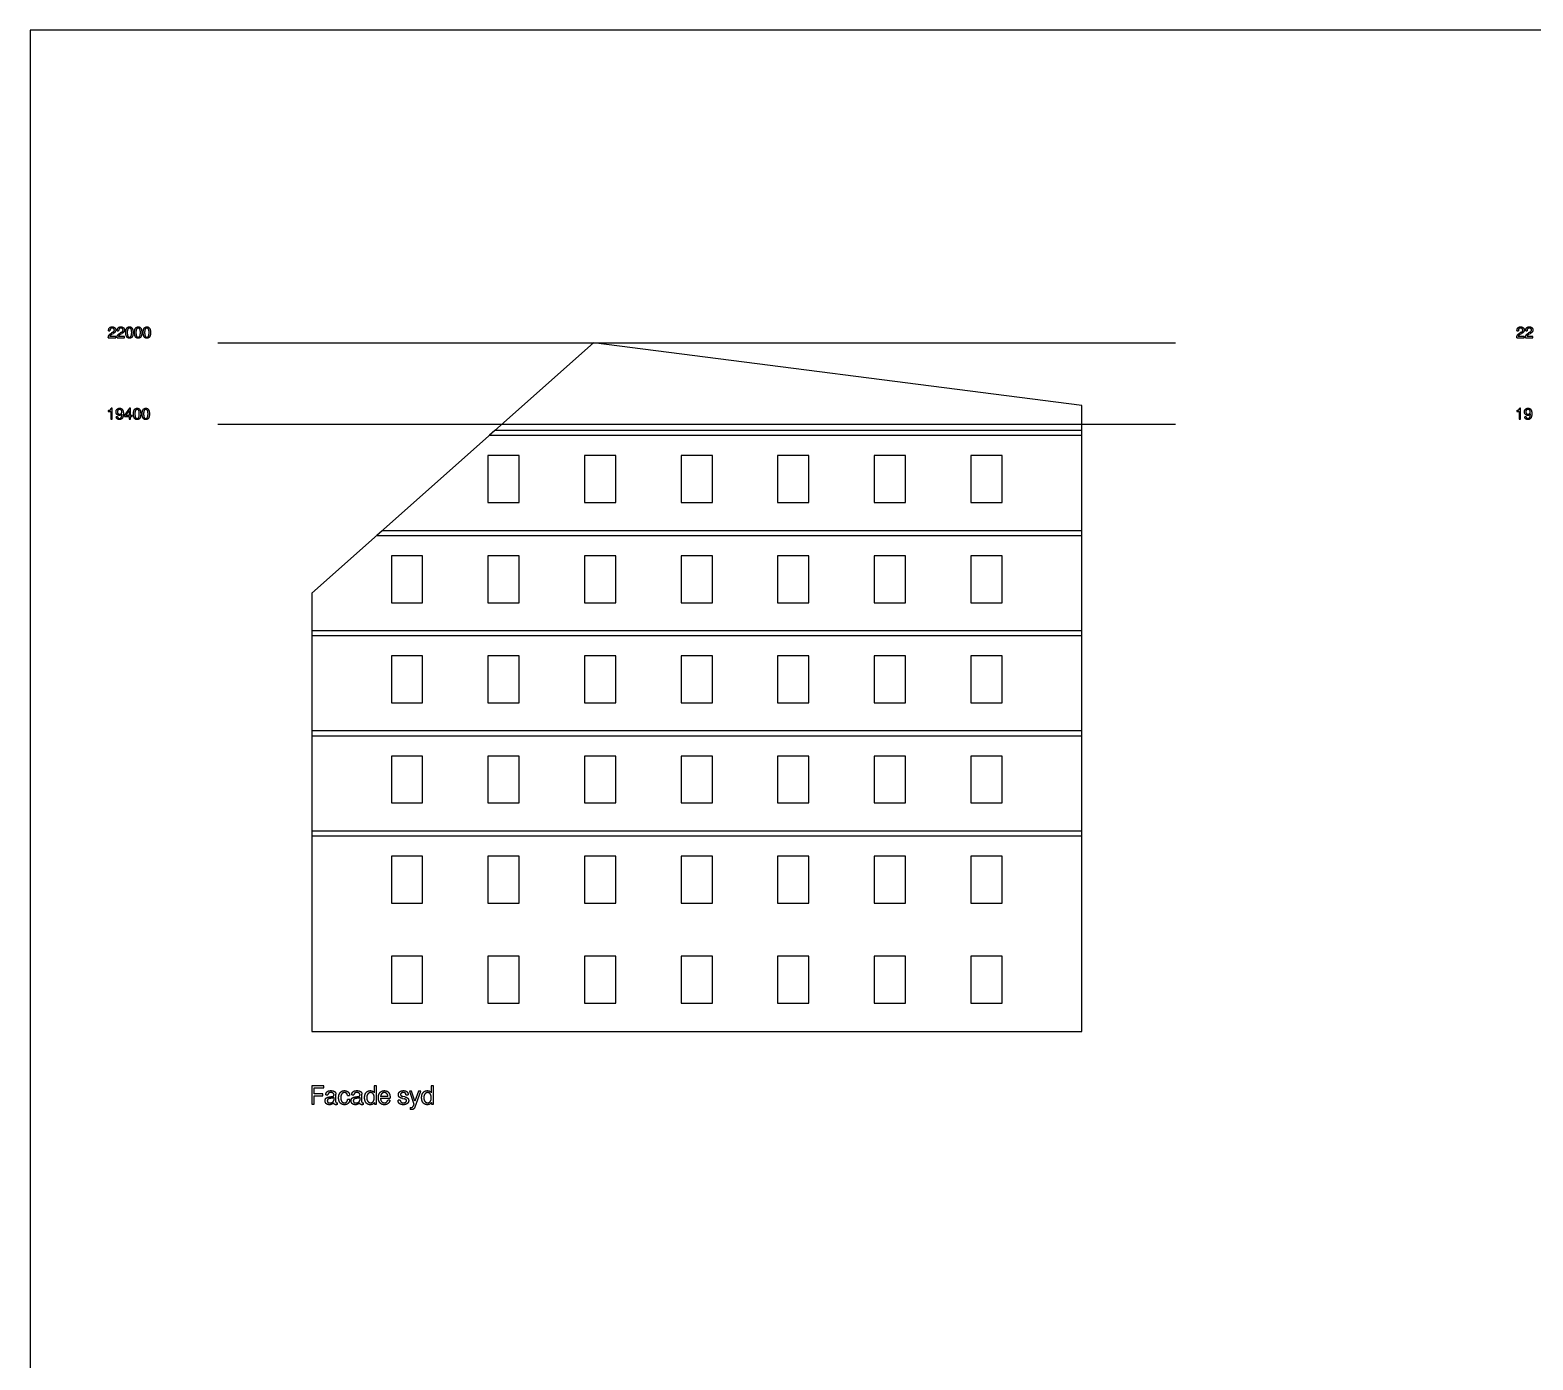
# Model space of a CAD drawing. Header units: millimetres. Extents: x -9000 to 87000, y -13000 to 72000.
# Drawn here: x -9000 to 39018, y 29500 to 72000 of the extents above; entities that cross this region are included whole.
import ezdxf

# ---------------------------------------------------------------- set-up
doc = ezdxf.new("R2010")
doc.units = ezdxf.units.MM
for name, color, linetype in [('ALTANER', 7, 'Continuous'), ('KOTER_REF', 7, 'Continuous'), ('RAMME_REF', 7, 'Continuous'), ('TEKST_NOTE', 7, 'Continuous'), ('VAEG', 7, 'Continuous'), ('VINDUER', 7, 'Continuous')]:
    doc.layers.add(name, color=color, linetype=linetype)

msp = doc.modelspace()

# ---------------------------------------------------------------- linework, layer by layer
at = {"layer": 'ALTANER'}
for p, q in [((5850, 59200), (5681, 59050)), ((24600, 59200), (5850, 59200)), ((24600, 59050), (24600, 59200)), ((5681, 59050), (24600, 59050)), ((2250, 56000), (2081, 55850)), ((2081, 55850), (24600, 55850)), ((24600, 56000), (2250, 56000)), ((24600, 55850), (24600, 56000)), ((0, 52800), (0, 52650)), ((24600, 52800), (0, 52800)), ((0, 52650), (24600, 52650)), ((24600, 52650), (24600, 52800)), ((0, 49600), (0, 49450)), ((24600, 49600), (0, 49600)), ((24600, 49450), (24600, 49600)), ((0, 49450), (24600, 49450)), ((0, 46400), (0, 46250)), ((24600, 46400), (0, 46400)), ((0, 46250), (24600, 46250)), ((24600, 46250), (24600, 46400))]:
    msp.add_line(p, q, dxfattribs=at)
at = {"layer": 'KOTER_REF'}
for p, q in [((-3000, 62000), (27600, 62000)), ((-3000, 59400), (27600, 59400))]:
    msp.add_line(p, q, dxfattribs=at)
at = {"layer": 'RAMME_REF'}
for p, q in [((-9000, 72000), (-9000, -13000)), ((87000, 72000), (-9000, 72000))]:
    msp.add_line(p, q, dxfattribs=at)
at = {"layer": 'TEKST_NOTE'}
for p, q in [((-6500, 62162), (-6264, 62162)), ((-6492, 62393), (-6448, 62393)), ((-6264, 62205), (-6450, 62205)), ((-6355, 62341), (-6400, 62315)), ((-6387, 62278), (-6337, 62305)), ((-6264, 62162), (-6264, 62205)), ((-6222, 62162), (-5986, 62162)), ((-6214, 62393), (-6170, 62393)), ((-5986, 62205), (-6172, 62205)), ((-6077, 62341), (-6122, 62315)), ((-6109, 62278), (-6059, 62305)), ((-5986, 62162), (-5986, 62205)), ((38500, 62162), (38736, 62162)), ((38508, 62393), (38552, 62393)), ((38736, 62205), (38550, 62205)), ((38645, 62341), (38600, 62315)), ((38613, 62278), (38663, 62305)), ((38736, 62162), (38736, 62205)), ((38778, 62162), (39014, 62162)), ((38786, 62393), (38830, 62393)), ((39014, 62205), (38828, 62205)), ((38923, 62341), (38878, 62315)), ((38891, 62278), (38941, 62305)), ((39014, 62162), (39014, 62205)), ((-6500, 59846), (-6500, 59814)), ((-6500, 59814), (-6421, 59814)), ((-6421, 59814), (-6421, 59562)), ((-6421, 59562), (-6377, 59562)), ((-6377, 59916), (-6406, 59916)), ((-6377, 59562), (-6377, 59916)), ((-6202, 59643), (-6246, 59643)), ((-5820, 59916), (-5981, 59693)), ((-5981, 59693), (-5981, 59647)), ((-5981, 59647), (-5832, 59647)), ((-5942, 59686), (-5832, 59841)), ((-5832, 59686), (-5942, 59686)), ((-5832, 59841), (-5832, 59686)), ((-5832, 59647), (-5832, 59562)), ((-5832, 59562), (-5788, 59562)), ((-5788, 59916), (-5820, 59916)), ((-5788, 59686), (-5788, 59916)), ((-5735, 59686), (-5788, 59686)), ((-5788, 59562), (-5788, 59647)), ((-5788, 59647), (-5735, 59647)), ((-5735, 59647), (-5735, 59686)), ((38500, 59846), (38500, 59814)), ((38500, 59814), (38579, 59814)), ((38579, 59814), (38579, 59562)), ((38579, 59562), (38623, 59562)), ((38623, 59916), (38594, 59916)), ((38623, 59562), (38623, 59916)), ((38798, 59643), (38754, 59643)), ((0, 38258), (0, 37674)), ((391, 38258), (0, 38258)), ((74, 38006), (74, 38192)), ((74, 38192), (391, 38192)), ((353, 38006), (74, 38006)), ((74, 37674), (74, 37940)), ((74, 37940), (353, 37940)), ((353, 37940), (353, 38006)), ((391, 38192), (391, 38258)), ((446, 37970), (513, 37970)), ((705, 37982), (705, 37964)), ((771, 37745), (771, 37991)), ((1142, 37953), (1210, 37953)), ((1277, 37970), (1344, 37970)), ((1536, 37982), (1536, 37964)), ((1602, 37745), (1602, 37991)), ((1998, 38258), (1998, 38041)), ((2064, 38258), (1998, 38258)), ((2064, 37674), (2064, 38258)), ((3010, 37977), (3081, 37977)), ((3121, 38094), (3262, 37673)), ((3192, 38094), (3121, 38094)), ((3299, 37767), (3192, 38094)), ((3415, 38094), (3299, 37767)), ((3301, 37586), (3487, 38094)), ((3487, 38094), (3415, 38094)), ((3820, 38258), (3820, 38041)), ((3886, 38258), (3820, 38258)), ((3886, 37674), (3886, 38258)), ((0, 37674), (74, 37674)), ((705, 37882), (705, 37806)), ((822, 37663), (822, 37714)), ((1214, 37818), (1147, 37818)), ((1536, 37882), (1536, 37806)), ((1653, 37663), (1653, 37714)), ((2005, 37730), (2005, 37674)), ((2005, 37674), (2064, 37674)), ((2198, 37862), (2506, 37862)), ((2435, 37916), (2199, 37916)), ((2498, 37802), (2430, 37802)), ((2828, 37799), (2758, 37799)), ((2901, 37857), (2963, 37842)), ((2979, 37906), (2915, 37921)), ((3148, 37570), (3148, 37510)), ((3262, 37673), (3237, 37606)), ((3827, 37730), (3827, 37674)), ((3827, 37674), (3886, 37674))]:
    msp.add_line(p, q, dxfattribs=at)
for points in [[(-6492, 62393), (-6489, 62516), (-6375, 62516)], [(-6377, 62478), (-6443, 62478), (-6448, 62393)], [(-6327, 62459), (-6347, 62478), (-6377, 62478)], [(-6375, 62516), (-6325, 62516), (-6293, 62487)], [(-6307, 62411), (-6307, 62440), (-6327, 62459)], [(-6293, 62487), (-6262, 62458), (-6262, 62412)], [(-6214, 62393), (-6211, 62516), (-6097, 62516)], [(-6099, 62478), (-6165, 62478), (-6170, 62393)], [(-6049, 62459), (-6069, 62478), (-6099, 62478)], [(-6097, 62516), (-6047, 62516), (-6015, 62487)], [(-6029, 62411), (-6029, 62440), (-6049, 62459)], [(-6015, 62487), (-5984, 62458), (-5984, 62412)], [(-5932, 62412), (-5925, 62446), (-5913, 62465)], [(-5913, 62465), (-5902, 62484), (-5886, 62496)], [(-5824, 62477), (-5895, 62477), (-5895, 62333)], [(-5886, 62496), (-5870, 62508), (-5855, 62512)], [(-5855, 62512), (-5840, 62516), (-5824, 62516)], [(-5824, 62516), (-5708, 62516), (-5708, 62330)], [(-5753, 62334), (-5753, 62477), (-5824, 62477)], [(-5654, 62412), (-5647, 62446), (-5635, 62465)], [(-5635, 62465), (-5624, 62484), (-5608, 62496)], [(-5546, 62477), (-5617, 62477), (-5617, 62333)], [(-5608, 62496), (-5592, 62508), (-5577, 62512)], [(-5577, 62512), (-5562, 62516), (-5546, 62516)], [(-5546, 62516), (-5430, 62516), (-5430, 62330)], [(-5475, 62334), (-5475, 62477), (-5546, 62477)], [(-5376, 62412), (-5369, 62446), (-5357, 62465)], [(-5357, 62465), (-5346, 62484), (-5330, 62496)], [(-5268, 62477), (-5339, 62477), (-5339, 62333)], [(-5330, 62496), (-5314, 62508), (-5299, 62512)], [(-5299, 62512), (-5284, 62516), (-5268, 62516)], [(-5268, 62516), (-5152, 62516), (-5152, 62330)], [(-5197, 62334), (-5197, 62477), (-5268, 62477)], [(38508, 62393), (38511, 62516), (38625, 62516)], [(38623, 62478), (38557, 62478), (38552, 62393)], [(38673, 62459), (38653, 62478), (38623, 62478)], [(38625, 62516), (38675, 62516), (38707, 62487)], [(38693, 62411), (38693, 62440), (38673, 62459)], [(38707, 62487), (38738, 62458), (38738, 62412)], [(38786, 62393), (38789, 62516), (38903, 62516)], [(38901, 62478), (38835, 62478), (38830, 62393)], [(38951, 62459), (38931, 62478), (38901, 62478)], [(38903, 62516), (38953, 62516), (38985, 62487)], [(38971, 62411), (38971, 62440), (38951, 62459)], [(38985, 62487), (39016, 62458), (39016, 62412)], [(-6500, 62162), (-6497, 62220), (-6477, 62252)], [(-6477, 62252), (-6456, 62284), (-6400, 62315)], [(-6433, 62244), (-6447, 62228), (-6450, 62205)], [(-6387, 62278), (-6419, 62261), (-6433, 62244)], [(-6355, 62341), (-6307, 62369), (-6307, 62411)], [(-6262, 62412), (-6262, 62346), (-6337, 62305)], [(-6222, 62162), (-6219, 62220), (-6199, 62252)], [(-6199, 62252), (-6178, 62284), (-6122, 62315)], [(-6155, 62244), (-6169, 62228), (-6172, 62205)], [(-6109, 62278), (-6141, 62261), (-6155, 62244)], [(-6077, 62341), (-6029, 62369), (-6029, 62411)], [(-5984, 62412), (-5984, 62346), (-6059, 62305)], [(-5940, 62333), (-5940, 62378), (-5932, 62412)], [(-5910, 62197), (-5940, 62244), (-5940, 62333)], [(-5824, 62150), (-5881, 62150), (-5910, 62197)], [(-5895, 62333), (-5895, 62187), (-5825, 62187)], [(-5825, 62187), (-5788, 62187), (-5770, 62223)], [(-5737, 62196), (-5767, 62150), (-5824, 62150)], [(-5770, 62223), (-5753, 62259), (-5753, 62334)], [(-5708, 62330), (-5708, 62243), (-5737, 62196)], [(-5662, 62333), (-5662, 62378), (-5654, 62412)], [(-5632, 62197), (-5662, 62244), (-5662, 62333)], [(-5546, 62150), (-5603, 62150), (-5632, 62197)], [(-5617, 62333), (-5617, 62187), (-5547, 62187)], [(-5547, 62187), (-5510, 62187), (-5492, 62223)], [(-5459, 62196), (-5489, 62150), (-5546, 62150)], [(-5492, 62223), (-5475, 62259), (-5475, 62334)], [(-5430, 62330), (-5430, 62243), (-5459, 62196)], [(-5384, 62333), (-5384, 62378), (-5376, 62412)], [(-5354, 62197), (-5384, 62244), (-5384, 62333)], [(-5268, 62150), (-5325, 62150), (-5354, 62197)], [(-5339, 62333), (-5339, 62187), (-5269, 62187)], [(-5269, 62187), (-5232, 62187), (-5214, 62223)], [(-5181, 62196), (-5211, 62150), (-5268, 62150)], [(-5214, 62223), (-5197, 62259), (-5197, 62334)], [(-5152, 62330), (-5152, 62243), (-5181, 62196)], [(38500, 62162), (38503, 62220), (38523, 62252)], [(38523, 62252), (38544, 62284), (38600, 62315)], [(38567, 62244), (38553, 62228), (38550, 62205)], [(38613, 62278), (38581, 62261), (38567, 62244)], [(38645, 62341), (38693, 62369), (38693, 62411)], [(38738, 62412), (38738, 62346), (38663, 62305)], [(38778, 62162), (38781, 62220), (38801, 62252)], [(38801, 62252), (38822, 62284), (38878, 62315)], [(38845, 62244), (38831, 62228), (38828, 62205)], [(38891, 62278), (38859, 62261), (38845, 62244)], [(38923, 62341), (38971, 62369), (38971, 62411)], [(39016, 62412), (39016, 62346), (38941, 62305)], [(-6500, 59846), (-6449, 59852), (-6433, 59864)], [(-6433, 59864), (-6418, 59875), (-6406, 59916)], [(-6254, 59797), (-6254, 59849), (-6221, 59882)], [(-6223, 59716), (-6254, 59747), (-6254, 59797)], [(-6213, 59575), (-6240, 59599), (-6246, 59643)], [(-6145, 59684), (-6193, 59684), (-6223, 59716)], [(-6221, 59882), (-6188, 59916), (-6138, 59916)], [(-6146, 59550), (-6186, 59550), (-6213, 59575)], [(-6189, 59856), (-6209, 59834), (-6209, 59800)], [(-6209, 59800), (-6209, 59765), (-6190, 59744)], [(-6202, 59643), (-6197, 59617), (-6181, 59603)], [(-6190, 59744), (-6172, 59723), (-6140, 59723)], [(-6138, 59878), (-6169, 59878), (-6189, 59856)], [(-6181, 59603), (-6166, 59589), (-6143, 59589)], [(-6112, 59554), (-6128, 59550), (-6146, 59550)], [(-6064, 59724), (-6097, 59684), (-6145, 59684)], [(-6143, 59589), (-6105, 59589), (-6085, 59624)], [(-6140, 59723), (-6108, 59723), (-6087, 59744)], [(-6138, 59916), (-6018, 59916), (-6018, 59743)], [(-6087, 59855), (-6107, 59878), (-6138, 59878)], [(-6079, 59571), (-6096, 59558), (-6112, 59554)], [(-6066, 59798), (-6066, 59832), (-6087, 59855)], [(-6087, 59744), (-6066, 59765), (-6066, 59798)], [(-6085, 59624), (-6065, 59659), (-6064, 59724)], [(-6048, 59604), (-6061, 59584), (-6079, 59571)], [(-6027, 59660), (-6035, 59625), (-6048, 59604)], [(-6018, 59743), (-6018, 59696), (-6027, 59660)], [(-5695, 59733), (-5695, 59778), (-5688, 59812)], [(-5666, 59597), (-5695, 59644), (-5695, 59733)], [(-5688, 59812), (-5680, 59846), (-5669, 59865)], [(-5669, 59865), (-5657, 59884), (-5641, 59896)], [(-5580, 59550), (-5637, 59550), (-5666, 59597)], [(-5580, 59877), (-5650, 59877), (-5650, 59733)], [(-5650, 59733), (-5650, 59587), (-5580, 59587)], [(-5641, 59896), (-5625, 59908), (-5611, 59912)], [(-5611, 59912), (-5596, 59916), (-5580, 59916)], [(-5580, 59916), (-5464, 59916), (-5464, 59730)], [(-5509, 59734), (-5509, 59877), (-5580, 59877)], [(-5580, 59587), (-5544, 59587), (-5526, 59623)], [(-5493, 59596), (-5523, 59550), (-5580, 59550)], [(-5526, 59623), (-5509, 59659), (-5509, 59734)], [(-5464, 59730), (-5464, 59643), (-5493, 59596)], [(-5417, 59733), (-5417, 59778), (-5410, 59812)], [(-5388, 59597), (-5417, 59644), (-5417, 59733)], [(-5410, 59812), (-5402, 59846), (-5391, 59865)], [(-5391, 59865), (-5380, 59884), (-5364, 59896)], [(-5302, 59550), (-5359, 59550), (-5388, 59597)], [(-5302, 59877), (-5372, 59877), (-5372, 59733)], [(-5372, 59733), (-5372, 59587), (-5302, 59587)], [(-5364, 59896), (-5347, 59908), (-5333, 59912)], [(-5333, 59912), (-5318, 59916), (-5302, 59916)], [(-5302, 59916), (-5186, 59916), (-5186, 59730)], [(-5231, 59734), (-5231, 59877), (-5302, 59877)], [(-5302, 59587), (-5266, 59587), (-5248, 59623)], [(-5215, 59596), (-5245, 59550), (-5302, 59550)], [(-5248, 59623), (-5231, 59659), (-5231, 59734)], [(-5186, 59730), (-5186, 59643), (-5215, 59596)], [(38500, 59846), (38551, 59852), (38567, 59864)], [(38567, 59864), (38582, 59875), (38594, 59916)], [(38746, 59797), (38746, 59849), (38779, 59882)], [(38777, 59716), (38746, 59747), (38746, 59797)], [(38787, 59575), (38760, 59599), (38754, 59643)], [(38855, 59684), (38807, 59684), (38777, 59716)], [(38779, 59882), (38812, 59916), (38862, 59916)], [(38854, 59550), (38814, 59550), (38787, 59575)], [(38811, 59856), (38791, 59834), (38791, 59800)], [(38791, 59800), (38791, 59765), (38810, 59744)], [(38798, 59643), (38803, 59617), (38819, 59603)], [(38810, 59744), (38828, 59723), (38860, 59723)], [(38862, 59878), (38831, 59878), (38811, 59856)], [(38819, 59603), (38834, 59589), (38857, 59589)], [(38888, 59554), (38872, 59550), (38854, 59550)], [(38936, 59724), (38903, 59684), (38855, 59684)], [(38857, 59589), (38895, 59589), (38915, 59624)], [(38860, 59723), (38892, 59723), (38913, 59744)], [(38862, 59916), (38982, 59916), (38982, 59743)], [(38913, 59855), (38893, 59878), (38862, 59878)], [(38921, 59571), (38904, 59558), (38888, 59554)], [(38934, 59798), (38934, 59832), (38913, 59855)], [(38913, 59744), (38934, 59765), (38934, 59798)], [(38915, 59624), (38935, 59659), (38936, 59724)], [(38952, 59604), (38939, 59584), (38921, 59571)], [(38973, 59660), (38965, 59625), (38952, 59604)], [(38982, 59743), (38982, 59696), (38973, 59660)], [(446, 37970), (450, 38106), (614, 38106)], [(541, 38026), (517, 38008), (513, 37970)], [(611, 38044), (565, 38044), (541, 38026)], [(680, 38028), (656, 38044), (611, 38044)], [(614, 38106), (691, 38106), (731, 38076)], [(705, 37982), (705, 38012), (680, 38028)], [(690, 37933), (705, 37943), (705, 37964)], [(731, 38076), (771, 38047), (771, 37991)], [(858, 37877), (858, 37981), (908, 38043)], [(908, 38043), (959, 38106), (1044, 38106)], [(958, 38000), (927, 37955), (927, 37877)], [(1043, 38044), (989, 38044), (958, 38000)], [(1110, 38020), (1085, 38044), (1043, 38044)], [(1044, 38106), (1117, 38106), (1160, 38066)], [(1142, 37953), (1136, 37997), (1110, 38020)], [(1160, 38066), (1204, 38027), (1210, 37953)], [(1277, 37970), (1282, 38106), (1445, 38106)], [(1372, 38026), (1348, 38008), (1344, 37970)], [(1442, 38044), (1396, 38044), (1372, 38026)], [(1512, 38028), (1487, 38044), (1442, 38044)], [(1445, 38106), (1522, 38106), (1562, 38076)], [(1536, 37982), (1536, 38012), (1512, 38028)], [(1521, 37933), (1536, 37943), (1536, 37964)], [(1562, 38076), (1602, 38047), (1602, 37991)], [(1689, 37885), (1689, 37985), (1738, 38045)], [(1738, 38045), (1787, 38106), (1869, 38106)], [(1792, 37998), (1758, 37954), (1758, 37881)], [(1880, 38043), (1826, 38043), (1792, 37998)], [(1869, 38106), (1955, 38106), (1998, 38041)], [(1966, 37999), (1934, 38043), (1880, 38043)], [(1998, 37879), (1998, 37954), (1966, 37999)], [(2128, 37878), (2128, 37982), (2180, 38044)], [(2180, 38044), (2233, 38106), (2320, 38106)], [(2236, 38009), (2203, 37974), (2199, 37916)], [(2319, 38044), (2269, 38044), (2236, 38009)], [(2402, 38007), (2370, 38044), (2319, 38044)], [(2320, 38106), (2506, 38106), (2506, 37862)], [(2435, 37916), (2435, 37970), (2402, 38007)], [(2768, 37978), (2768, 38036), (2812, 38071)], [(2797, 37901), (2768, 37928), (2768, 37978)], [(2812, 38071), (2856, 38106), (2929, 38106)], [(2862, 38027), (2838, 38010), (2838, 37981)], [(2838, 37981), (2838, 37958), (2856, 37944)], [(2856, 37944), (2874, 37930), (2915, 37921)], [(2926, 38044), (2886, 38044), (2862, 38027)], [(3010, 37977), (3008, 38044), (2926, 38044)], [(2929, 38106), (3002, 38106), (3041, 38072)], [(3041, 38072), (3080, 38038), (3081, 37977)], [(3511, 37885), (3511, 37985), (3560, 38045)], [(3560, 38045), (3610, 38106), (3691, 38106)], [(3614, 37998), (3581, 37954), (3581, 37881)], [(3702, 38043), (3648, 38043), (3614, 37998)], [(3691, 38106), (3778, 38106), (3820, 38041)], [(3788, 37999), (3756, 38043), (3702, 38043)], [(3820, 37879), (3820, 37954), (3788, 37999)], [(427, 37780), (427, 37798), (431, 37814)], [(464, 37690), (427, 37723), (427, 37780)], [(431, 37814), (434, 37829), (439, 37840)], [(439, 37840), (443, 37852), (454, 37862)], [(454, 37862), (466, 37872), (473, 37878)], [(565, 37656), (502, 37656), (464, 37690)], [(473, 37878), (481, 37885), (499, 37891)], [(521, 37832), (497, 37814), (497, 37782)], [(497, 37782), (497, 37750), (518, 37732)], [(499, 37891), (517, 37897), (526, 37900)], [(518, 37732), (540, 37714), (579, 37714)], [(574, 37854), (545, 37850), (521, 37832)], [(526, 37900), (536, 37902), (560, 37906)], [(560, 37906), (584, 37910), (595, 37912)], [(707, 37718), (640, 37656), (565, 37656)], [(644, 37866), (604, 37859), (574, 37854)], [(579, 37714), (634, 37714), (670, 37744)], [(595, 37912), (606, 37914), (635, 37918)], [(635, 37918), (674, 37922), (690, 37933)], [(705, 37882), (685, 37872), (644, 37866)], [(670, 37744), (705, 37773), (705, 37806)], [(728, 37671), (711, 37686), (707, 37718)], [(776, 37656), (744, 37656), (728, 37671)], [(771, 37745), (771, 37712), (807, 37712)], [(822, 37663), (794, 37656), (776, 37656)], [(807, 37712), (814, 37712), (822, 37714)], [(908, 37716), (858, 37775), (858, 37877)], [(1043, 37656), (958, 37656), (908, 37716)], [(927, 37877), (927, 37802), (958, 37760)], [(958, 37760), (990, 37718), (1045, 37718)], [(1163, 37699), (1118, 37656), (1043, 37656)], [(1045, 37718), (1130, 37718), (1147, 37818)], [(1214, 37818), (1208, 37742), (1163, 37699)], [(1258, 37780), (1258, 37798), (1262, 37814)], [(1296, 37690), (1258, 37723), (1258, 37780)], [(1262, 37814), (1266, 37829), (1270, 37840)], [(1270, 37840), (1274, 37852), (1286, 37862)], [(1286, 37862), (1297, 37872), (1304, 37878)], [(1396, 37656), (1333, 37656), (1296, 37690)], [(1304, 37878), (1312, 37885), (1330, 37891)], [(1352, 37832), (1328, 37814), (1328, 37782)], [(1328, 37782), (1328, 37750), (1350, 37732)], [(1330, 37891), (1348, 37897), (1358, 37900)], [(1350, 37732), (1371, 37714), (1410, 37714)], [(1406, 37854), (1376, 37850), (1352, 37832)], [(1358, 37900), (1367, 37902), (1391, 37906)], [(1391, 37906), (1415, 37910), (1426, 37912)], [(1538, 37718), (1471, 37656), (1396, 37656)], [(1476, 37866), (1435, 37859), (1406, 37854)], [(1410, 37714), (1466, 37714), (1501, 37744)], [(1426, 37912), (1438, 37914), (1466, 37918)], [(1466, 37918), (1506, 37922), (1521, 37933)], [(1536, 37882), (1516, 37872), (1476, 37866)], [(1501, 37744), (1536, 37773), (1536, 37806)], [(1559, 37671), (1542, 37686), (1538, 37718)], [(1607, 37656), (1575, 37656), (1559, 37671)], [(1602, 37745), (1602, 37712), (1638, 37712)], [(1653, 37663), (1625, 37656), (1607, 37656)], [(1638, 37712), (1646, 37712), (1653, 37714)], [(1738, 37717), (1689, 37778), (1689, 37885)], [(1871, 37656), (1786, 37656), (1738, 37717)], [(1758, 37881), (1758, 37807), (1792, 37763)], [(1792, 37763), (1826, 37718), (1881, 37718)], [(1946, 37673), (1914, 37656), (1871, 37656)], [(1881, 37718), (1934, 37718), (1966, 37762)], [(2005, 37730), (1978, 37690), (1946, 37673)], [(1966, 37762), (1998, 37806), (1998, 37879)], [(2179, 37716), (2128, 37775), (2128, 37878)], [(2318, 37656), (2230, 37656), (2179, 37716)], [(2198, 37862), (2199, 37796), (2232, 37757)], [(2232, 37757), (2264, 37718), (2321, 37718)], [(2438, 37694), (2390, 37656), (2318, 37656)], [(2321, 37718), (2402, 37718), (2430, 37802)], [(2498, 37802), (2485, 37733), (2438, 37694)], [(2925, 37656), (2762, 37656), (2758, 37799)], [(2901, 37857), (2826, 37874), (2797, 37901)], [(2828, 37799), (2833, 37762), (2854, 37740)], [(2854, 37740), (2875, 37718), (2930, 37718)], [(3051, 37692), (3004, 37656), (2925, 37656)], [(2930, 37718), (2974, 37718), (3001, 37736)], [(3013, 37820), (2998, 37834), (2963, 37842)], [(2979, 37906), (3042, 37890), (3070, 37863)], [(3001, 37736), (3028, 37754), (3028, 37783)], [(3028, 37783), (3028, 37806), (3013, 37820)], [(3098, 37789), (3098, 37728), (3051, 37692)], [(3070, 37863), (3098, 37835), (3098, 37789)], [(3148, 37570), (3170, 37566), (3183, 37566)], [(3193, 37500), (3168, 37500), (3148, 37510)], [(3183, 37566), (3204, 37566), (3216, 37575)], [(3301, 37586), (3268, 37500), (3193, 37500)], [(3216, 37575), (3228, 37584), (3237, 37606)], [(3560, 37717), (3511, 37778), (3511, 37885)], [(3694, 37656), (3609, 37656), (3560, 37717)], [(3581, 37881), (3581, 37807), (3614, 37763)], [(3614, 37763), (3648, 37718), (3703, 37718)], [(3768, 37673), (3737, 37656), (3694, 37656)], [(3703, 37718), (3756, 37718), (3788, 37762)], [(3827, 37730), (3800, 37690), (3768, 37673)], [(3788, 37762), (3820, 37806), (3820, 37879)]]:
    msp.add_open_spline(points, degree=2, dxfattribs=at)
at = {"layer": 'VAEG'}
for p, q in [((9000, 62000), (0, 54000)), ((24600, 60000), (9000, 62000)), ((24600, 40000), (24600, 60000)), ((0, 54000), (0, 40000)), ((0, 40000), (24600, 40000))]:
    msp.add_line(p, q, dxfattribs=at)
at = {"layer": 'VINDUER'}
for p, q in [((5629, 58400), (5629, 56900)), ((6629, 58400), (5629, 58400)), ((6629, 56900), (6629, 58400)), ((8714, 58400), (8714, 56900)), ((9714, 58400), (8714, 58400)), ((9714, 56900), (9714, 58400)), ((11800, 58400), (11800, 56900)), ((12800, 58400), (11800, 58400)), ((12800, 56900), (12800, 58400)), ((14886, 58400), (14886, 56900)), ((15886, 58400), (14886, 58400)), ((15886, 56900), (15886, 58400)), ((17971, 58400), (17971, 56900)), ((18971, 58400), (17971, 58400)), ((18971, 56900), (18971, 58400)), ((21057, 58400), (21057, 56900)), ((22057, 58400), (21057, 58400)), ((22057, 56900), (22057, 58400)), ((5629, 56900), (6629, 56900)), ((8714, 56900), (9714, 56900)), ((11800, 56900), (12800, 56900)), ((14886, 56900), (15886, 56900)), ((17971, 56900), (18971, 56900)), ((21057, 56900), (22057, 56900)), ((2543, 55200), (2543, 53700)), ((3543, 55200), (2543, 55200)), ((3543, 53700), (3543, 55200)), ((5629, 55200), (5629, 53700)), ((6629, 55200), (5629, 55200)), ((6629, 53700), (6629, 55200)), ((8714, 55200), (8714, 53700)), ((9714, 55200), (8714, 55200)), ((9714, 53700), (9714, 55200)), ((11800, 55200), (11800, 53700)), ((12800, 55200), (11800, 55200)), ((12800, 53700), (12800, 55200)), ((14886, 55200), (14886, 53700)), ((15886, 55200), (14886, 55200)), ((15886, 53700), (15886, 55200)), ((17971, 55200), (17971, 53700)), ((18971, 55200), (17971, 55200)), ((18971, 53700), (18971, 55200)), ((21057, 55200), (21057, 53700)), ((22057, 55200), (21057, 55200)), ((22057, 53700), (22057, 55200)), ((2543, 53700), (3543, 53700)), ((5629, 53700), (6629, 53700)), ((8714, 53700), (9714, 53700)), ((11800, 53700), (12800, 53700)), ((14886, 53700), (15886, 53700)), ((17971, 53700), (18971, 53700)), ((21057, 53700), (22057, 53700)), ((2543, 52000), (2543, 50500)), ((3543, 52000), (2543, 52000)), ((3543, 50500), (3543, 52000)), ((5629, 52000), (5629, 50500)), ((6629, 52000), (5629, 52000)), ((6629, 50500), (6629, 52000)), ((8714, 52000), (8714, 50500)), ((9714, 52000), (8714, 52000)), ((9714, 50500), (9714, 52000)), ((11800, 52000), (11800, 50500)), ((12800, 52000), (11800, 52000)), ((12800, 50500), (12800, 52000)), ((14886, 52000), (14886, 50500)), ((15886, 52000), (14886, 52000)), ((15886, 50500), (15886, 52000)), ((17971, 52000), (17971, 50500)), ((18971, 52000), (17971, 52000)), ((18971, 50500), (18971, 52000)), ((21057, 52000), (21057, 50500)), ((22057, 52000), (21057, 52000)), ((22057, 50500), (22057, 52000)), ((2543, 50500), (3543, 50500)), ((5629, 50500), (6629, 50500)), ((8714, 50500), (9714, 50500)), ((11800, 50500), (12800, 50500)), ((14886, 50500), (15886, 50500)), ((17971, 50500), (18971, 50500)), ((21057, 50500), (22057, 50500)), ((2543, 48800), (2543, 47300)), ((3543, 48800), (2543, 48800)), ((3543, 47300), (3543, 48800)), ((5629, 48800), (5629, 47300)), ((6629, 48800), (5629, 48800)), ((6629, 47300), (6629, 48800)), ((8714, 48800), (8714, 47300)), ((9714, 48800), (8714, 48800)), ((9714, 47300), (9714, 48800)), ((11800, 48800), (11800, 47300)), ((12800, 48800), (11800, 48800)), ((12800, 47300), (12800, 48800)), ((14886, 48800), (14886, 47300)), ((15886, 48800), (14886, 48800)), ((15886, 47300), (15886, 48800)), ((17971, 48800), (17971, 47300)), ((18971, 48800), (17971, 48800)), ((18971, 47300), (18971, 48800)), ((21057, 48800), (21057, 47300)), ((22057, 48800), (21057, 48800)), ((22057, 47300), (22057, 48800)), ((2543, 47300), (3543, 47300)), ((5629, 47300), (6629, 47300)), ((8714, 47300), (9714, 47300)), ((11800, 47300), (12800, 47300)), ((14886, 47300), (15886, 47300)), ((17971, 47300), (18971, 47300)), ((21057, 47300), (22057, 47300)), ((2543, 45600), (2543, 44100)), ((3543, 45600), (2543, 45600)), ((3543, 44100), (3543, 45600)), ((5629, 45600), (5629, 44100)), ((6629, 45600), (5629, 45600)), ((6629, 44100), (6629, 45600)), ((8714, 45600), (8714, 44100)), ((9714, 45600), (8714, 45600)), ((9714, 44100), (9714, 45600)), ((11800, 45600), (11800, 44100)), ((12800, 45600), (11800, 45600)), ((12800, 44100), (12800, 45600)), ((14886, 45600), (14886, 44100)), ((15886, 45600), (14886, 45600)), ((15886, 44100), (15886, 45600)), ((17971, 45600), (17971, 44100)), ((18971, 45600), (17971, 45600)), ((18971, 44100), (18971, 45600)), ((21057, 45600), (21057, 44100)), ((22057, 45600), (21057, 45600)), ((22057, 44100), (22057, 45600)), ((2543, 44100), (3543, 44100)), ((5629, 44100), (6629, 44100)), ((8714, 44100), (9714, 44100)), ((11800, 44100), (12800, 44100)), ((14886, 44100), (15886, 44100)), ((17971, 44100), (18971, 44100)), ((21057, 44100), (22057, 44100)), ((2543, 42400), (2543, 40900)), ((3543, 42400), (2543, 42400)), ((3543, 40900), (3543, 42400)), ((5629, 42400), (5629, 40900)), ((6629, 42400), (5629, 42400)), ((6629, 40900), (6629, 42400)), ((8714, 42400), (8714, 40900)), ((9714, 42400), (8714, 42400)), ((9714, 40900), (9714, 42400)), ((11800, 42400), (11800, 40900)), ((12800, 42400), (11800, 42400)), ((12800, 40900), (12800, 42400)), ((14886, 42400), (14886, 40900)), ((15886, 42400), (14886, 42400)), ((15886, 40900), (15886, 42400)), ((17971, 42400), (17971, 40900)), ((18971, 42400), (17971, 42400)), ((18971, 40900), (18971, 42400)), ((21057, 42400), (21057, 40900)), ((22057, 42400), (21057, 42400)), ((22057, 40900), (22057, 42400)), ((2543, 40900), (3543, 40900)), ((5629, 40900), (6629, 40900)), ((8714, 40900), (9714, 40900)), ((11800, 40900), (12800, 40900)), ((14886, 40900), (15886, 40900)), ((17971, 40900), (18971, 40900)), ((21057, 40900), (22057, 40900))]:
    msp.add_line(p, q, dxfattribs=at)

doc.saveas('drawing.dxf')
